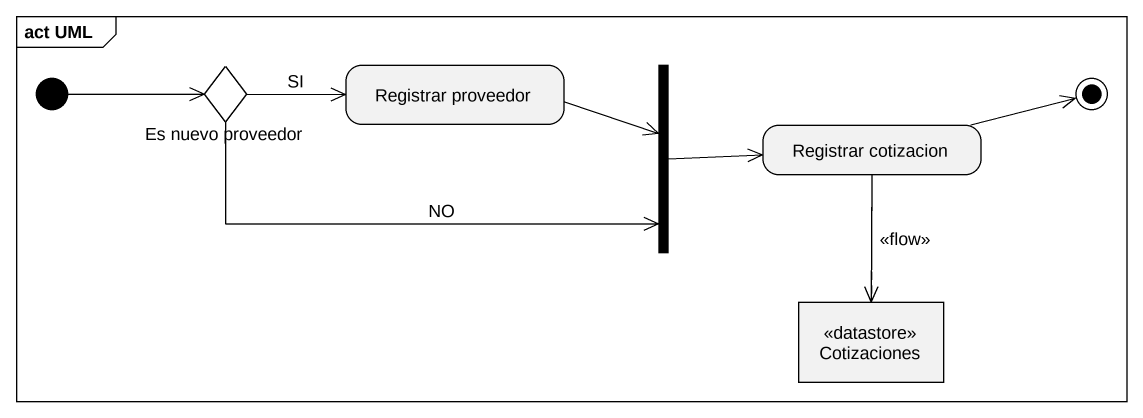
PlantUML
@startuml
mainframe act UML
hide empty description
state "Es nuevo proveedor" as Es_nuevo_proveedor <<choice>>
state "Registrar proveedor" as Registrar_proveedor
state fork1 <<join>>
state "Registrar cotizacion" as Registrar_cotizacion
state Cotizaciones <<datastore>>
[*] -right-> Es_nuevo_proveedor
Es_nuevo_proveedor -right-> Registrar_proveedor : SI
Es_nuevo_proveedor -right-> fork1 : NO
Registrar_proveedor -right-> fork1
fork1 -right-> Registrar_cotizacion
Registrar_cotizacion -[dashed]-> Cotizaciones : <<flow>>
Registrar_cotizacion --> Cotizaciones
Registrar_cotizacion -right-> [*]
@enduml
